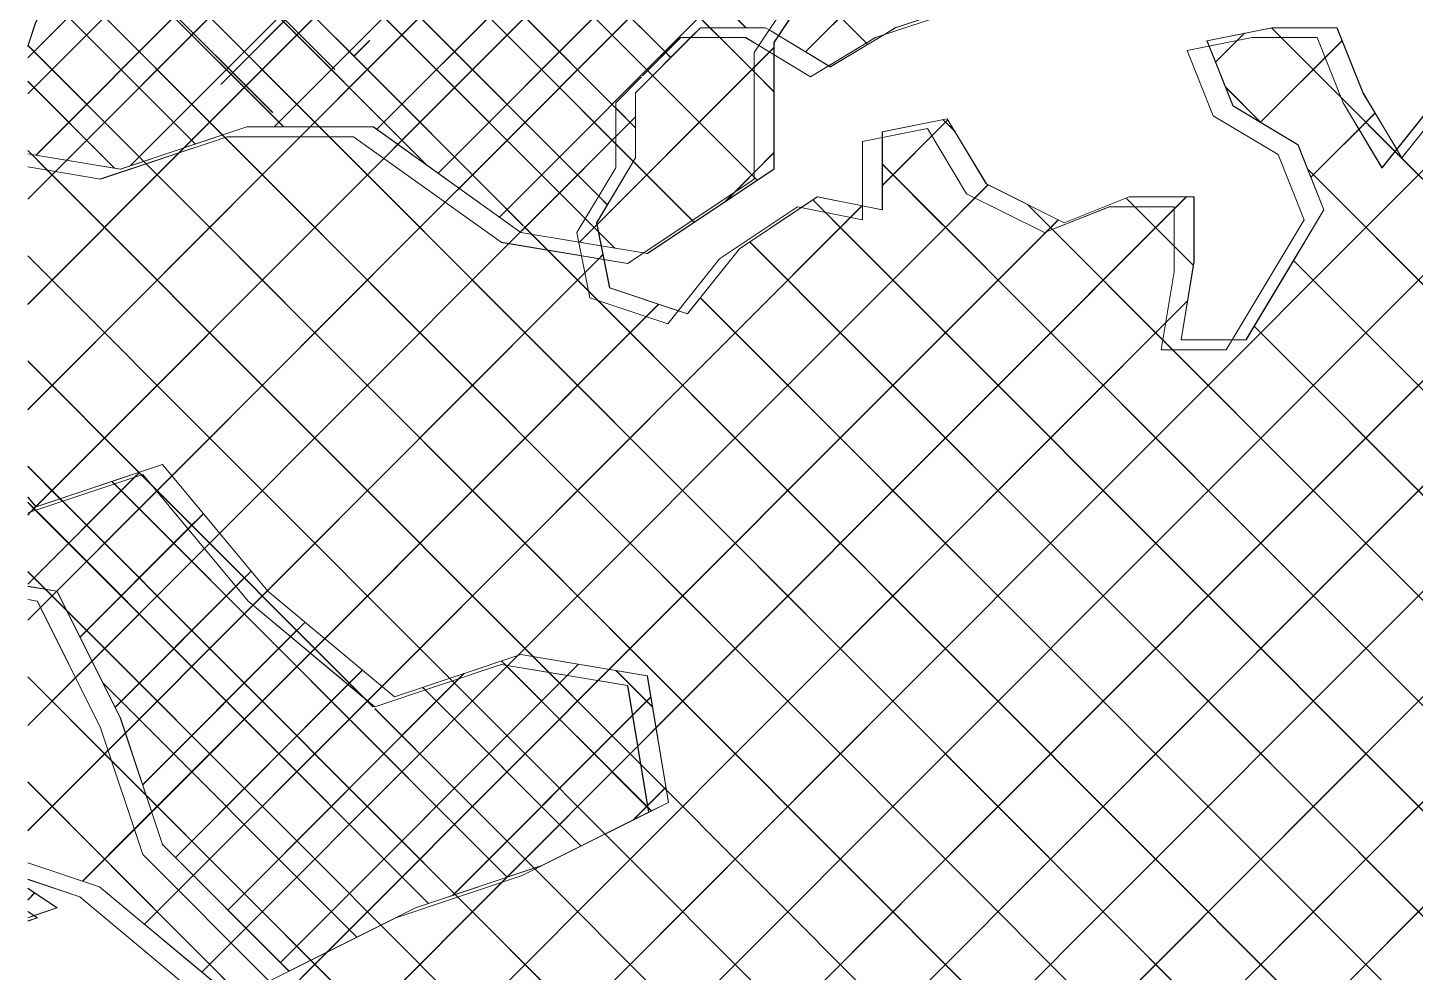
# Model space of a CAD drawing. Header units: millimetres. Extents: x -12186 to 152825, y -4386 to 9463.
# Drawn here: x 120202 to 121236, y 2885 to 3588 of the extents above; entities that cross this region are included whole.
import ezdxf

# ---------------------------------------------------------------- set-up
doc = ezdxf.new("R2010")
doc.units = ezdxf.units.MM
doc.layers.add('G-IMPT', color=8, linetype='Continuous', lineweight=5)
doc.layers.add('L-PLNT', color=71, linetype='Continuous', lineweight=5)

# ---------------------------------------------------------------- blocks, each defined once
blk = doc.blocks.new('SVA_Shades of Green Tree - Australian_Tree_based_on_Leopard_Tree_2901-1101184-Section 4')
at = {"layer": 'G-IMPT'}
for p, q in [((-38682, 3540.6), (-39237.9, 4097.4)), ((-38696.8, 3555.3), (-39237.9, 4097.3)), ((-38694.5, 3474.6), (-39237.9, 4019)), ((-38696.8, 3476.9), (-39237.9, 4018.9)), ((-39237.9, 3565.8), (-38829.7, 3974.7)), ((-39237.9, 3565.9), (-38840.1, 3964.4)), ((-38741.4, 3443.3), (-39237.9, 3940.6)), ((-38743, 3444.7), (-39237.1, 3939.7)), ((-39231.8, 3493.4), (-38782.7, 3943.3)), ((-39232, 3493.4), (-38793.1, 3933)), ((-39161.6, 3485.4), (-38749.2, 3898.4)), ((-39161.7, 3485.4), (-38761.1, 3886.6)), ((-38800.6, 3424.1), (-39237.9, 3862.1)), ((-38800.7, 3424.1), (-39237.9, 3862)), ((-39054.3, 3514.4), (-38717.9, 3851.4)), ((-39054.5, 3514.4), (-38729.8, 3839.6)), ((-38977.9, 3512.6), (-38668.7, 3822.2)), ((-38978, 3512.6), (-38678.6, 3812.4)), ((-38932.2, 3479.9), (-38616.5, 3796.1)), ((-38940.6, 3485.9), (-39237.9, 3783.7)), ((-38940.7, 3485.9), (-39237.9, 3783.6)), ((-38932.3, 3479.9), (-38626.4, 3786.3)), ((-38886.5, 3447.2), (-38564.3, 3770)), ((-38886.6, 3447.2), (-38574.2, 3760.1)), ((-39047.5, 3514.4), (-39189.5, 3656.6)), ((-39047.3, 3514.4), (-39189.4, 3656.6)), ((-39113, 3501.6), (-39220.8, 3609.6)), ((-39112.9, 3501.6), (-39220.7, 3609.6)), ((-39237.9, 3574.8), (-39231.9, 3593)), ((-38826.9, 3428.5), (-38682, 3573.6)), ((-38696.8, 3558.9), (-38682.1, 3573.6)), ((-38827, 3428.5), (-38696.8, 3558.9)), ((-39173.3, 3483.7), (-39237.9, 3548.4)), ((-39173.4, 3483.7), (-39237.9, 3548.3)), ((-38682.1, 3540.6), (-38696.8, 3555.3)), ((-39074.8, 3514.4), (-39169, 3482.9)), ((-38980.6, 3514.4), (-39074.8, 3514.4)), ((-38870.6, 3435.8), (-38980.6, 3514.4)), ((-39169, 3482.9), (-39237.9, 3494.4)), ((-38718.7, 3458.4), (-38682, 3495.2)), ((-38696.8, 3480.5), (-38682.1, 3495.2)), ((-38711.6, 3465.6), (-38696.8, 3480.5)), ((-38694.6, 3474.6), (-38696.8, 3476.9)), ((-38718.8, 3458.4), (-38711.6, 3465.6)), ((-38741.6, 3443.3), (-38743, 3444.7)), ((-38779.2, 3420.5), (-38870.6, 3435.8)), ((-39237.9, 3173.6), (-39154.7, 3257)), ((-39158.5, 3253.3), (-39154.8, 3257)), ((-39237.9, 3173.8), (-39158.5, 3253.3)), ((-39173.4, 3248.3), (-39175.2, 3250.2)), ((-38880.7, 2955.3), (-39175.1, 3250.2)), ((-38880.8, 2955.3), (-39173.4, 3248.3)), ((-38939.4, 2935.7), (-39237.9, 3234.7)), ((-39232.1, 3228.7), (-39237.9, 3234.6)), ((-38939.5, 2935.7), (-39232.1, 3228.7)), ((-39199, 3134.2), (-39107.1, 3226.2)), ((-39118.6, 3214.9), (-39107.2, 3226.2)), ((-39199.1, 3134.2), (-39118.6, 3214.9)), ((-39172.9, 3081.9), (-39071.5, 3183.5)), ((-39083, 3172.1), (-39071.6, 3183.5)), ((-39216.2, 3168.4), (-39237.9, 3172)), ((-39169, 3074), (-39216.2, 3168.4)), ((-39173, 3081.9), (-39083, 3172.1)), ((-39152.3, 3024.1), (-39031.3, 3145.3)), ((-39042.1, 3134.6), (-39031.4, 3145.3)), ((-39152.4, 3024.1), (-39042.1, 3134.6)), ((-39049.6, 2891.7), (-38827.6, 3114.1)), ((-38881.9, 3113.3), (-38885, 3116.4)), ((-38773.4, 3004.7), (-38884.9, 3116.4)), ((-38775.9, 3007.1), (-38881.9, 3113.3)), ((-38836.2, 3105.6), (-38827.7, 3114.1)), ((-39127.9, 2970.1), (-38988.6, 3109.7)), ((-39088.9, 2930.9), (-38916.7, 3103.3)), ((-39088.8, 2930.9), (-38912.9, 3107.1)), ((-39049.7, 2891.7), (-38836.2, 3105.6)), ((-38999.4, 3099), (-38988.7, 3109.7)), ((-38916.7, 3103.3), (-38913, 3107.1)), ((-38772.5, 3082.1), (-38799.8, 3109.4)), ((-38772.3, 3082.1), (-38799.6, 3109.4)), ((-38992.8, 2910.6), (-39182.1, 3100.3)), ((-38992.7, 2910.6), (-39182, 3100.3)), ((-39128, 2970.1), (-38999.4, 3099)), ((-38941.9, 3094.9), (-38943.8, 3096.8)), ((-38825.6, 2978.6), (-38943.6, 3096.8)), ((-38825.7, 2978.6), (-38941.9, 3094.9)), ((-38921.3, 2941.7), (-38773.6, 3089.7)), ((-38787.4, 3076.1), (-38773.7, 3089.7)), ((-39137.6, 2979.7), (-39169, 3074)), ((-38921.5, 2941.7), (-38787.4, 3076.1)), ((-38787, 2997.9), (-38762.4, 3022.5)), ((-38776.2, 3008.8), (-38762.6, 3022.5)), ((-38787.1, 2997.9), (-38776.2, 3008.8)), ((-38775.3, 3003.8), (-38854.9, 2964)), ((-38773.5, 3004.7), (-38775.9, 3007.1)), ((-39043.4, 2885.3), (-39137.6, 2979.7)), ((-38854.9, 2964), (-38949.1, 2932.5)), ((-39237.9, 2938.5), (-39232.8, 2943.6)), ((-39237.9, 2938.3), (-39232.7, 2943.6)), ((-39233.3, 2926.8), (-39237.9, 2925.2)), ((-38949.1, 2932.5), (-39043.4, 2885.3))]:
    blk.add_line(p, q, dxfattribs=at)
at = {"layer": 'G-IMPT', "flags": 128}
for points in [[(-39237.9, 4143.4), (-39184.7, 4143.4), (-39090.5, 4096.3), (-38902, 4096.3), (-38870.6, 4001.9), (-38776.4, 3939), (-38713.5, 3844.6), (-38619.3, 3797.5), (-38525.1, 3750.3), (-38619.3, 3671.6), (-38682.1, 3577.3), (-38682.1, 3482.9), (-38776.4, 3420), (-38779.2, 3420.5)], [(-39237.9, 4143.4), (-39184.6, 4143.4), (-39090.4, 4096.3), (-38901.9, 4096.3), (-38870.5, 4001.9), (-38776.2, 3939), (-38713.4, 3844.6), (-38619.2, 3797.5), (-38524.9, 3750.3), (-38619.2, 3671.6), (-38682, 3577.3), (-38682, 3482.9), (-38776.2, 3420), (-38870.5, 3435.8), (-38980.4, 3514.4), (-39074.7, 3514.4), (-39168.9, 3482.9), (-39237.9, 3494.4)], [(-39237.9, 3574.4), (-39231.7, 3593), (-39168.9, 3687.4), (-39237.9, 3721.9)], [(-39237.9, 3238.6), (-39231.9, 3231.3), (-39137.6, 3262.8), (-39059.1, 3168.4), (-38964.8, 3089.8), (-38870.6, 3121.2), (-38776.4, 3105.5), (-38760.7, 3011.1), (-38775.3, 3003.8)], [(-39237.9, 3238.7), (-39231.7, 3231.3), (-39137.5, 3262.8), (-39059, 3168.4), (-38964.7, 3089.8), (-38870.5, 3121.2), (-38776.2, 3105.5), (-38760.5, 3011.1), (-38854.8, 2964), (-38949, 2932.5), (-39043.3, 2885.3), (-39137.5, 2979.7), (-39168.9, 3074), (-39216, 3168.4), (-39237.9, 3172.1)], [(-39237.9, 2947.1), (-39216, 2932.5), (-39237.9, 2925.2)], [(-39237.9, 2947), (-39216.2, 2932.5), (-39233.3, 2926.8)]]:
    blk.add_lwpolyline(points, dxfattribs=at)
at = {"layer": 'L-PLNT'}
for p, q in [((-38696.8, 3569.9), (-38634, 3664.3)), ((-38634, 3664.3), (-38696.8, 3569.9)), ((-38696.8, 3475.5), (-38696.8, 3569.9)), ((-38696.8, 3569.9), (-38696.8, 3475.5)), ((-38696.8, 3569.9), (-38696.8, 3569.9)), ((-39183.7, 3475.5), (-39089.5, 3507)), ((-39089.5, 3507), (-39183.7, 3475.6)), ((-39089.5, 3507), (-38995.2, 3507)), ((-38995.3, 3507), (-39089.5, 3507)), ((-39089.5, 3507), (-39089.5, 3507)), ((-38995.3, 3507), (-38995.2, 3507)), ((-38995.2, 3507), (-38885.3, 3428.4)), ((-38885.3, 3428.4), (-38995.2, 3507)), ((-39237.9, 3484.6), (-39183.7, 3475.5)), ((-39183.8, 3475.5), (-39237.9, 3484.6)), ((-39183.8, 3475.5), (-39183.7, 3475.5)), ((-38791, 3412.6), (-38696.8, 3475.5)), ((-38696.8, 3475.5), (-38791, 3412.7)), ((-38696.8, 3475.5), (-38696.8, 3475.5)), ((-38885.3, 3428.4), (-38791, 3412.6)), ((-38885.3, 3428.4), (-38885.3, 3428.4)), ((-38791.1, 3412.6), (-38885.3, 3428.3)), ((-38791.1, 3412.6), (-38791, 3412.6)), ((-39152.3, 3255.4), (-39237.9, 3226.8)), ((-39237.9, 3226.8), (-39152.3, 3255.4)), ((-39073.8, 3161), (-39152.3, 3255.4)), ((-39152.3, 3255.4), (-39073.8, 3161)), ((-39152.3, 3255.4), (-39152.3, 3255.4)), ((-39237.9, 3162.2), (-39230.8, 3161)), ((-39230.9, 3161), (-39237.9, 3162.2)), ((-39183.8, 3066.6), (-39230.9, 3161)), ((-39230.9, 3161), (-39230.8, 3161)), ((-39230.8, 3161), (-39183.7, 3066.6)), ((-38979.5, 3082.4), (-39073.8, 3161)), ((-39073.8, 3161), (-38979.6, 3082.4)), ((-39073.8, 3161), (-39073.8, 3161)), ((-38885.3, 3113.8), (-38979.5, 3082.4)), ((-38979.5, 3082.4), (-38885.3, 3113.8)), ((-38791, 3098.1), (-38885.3, 3113.8)), ((-38885.3, 3113.8), (-38791.1, 3098.1)), ((-38885.3, 3113.8), (-38885.3, 3113.8)), ((-38791.1, 3098.1), (-38775.4, 3003.7)), ((-38791.1, 3098.1), (-38791, 3098.1)), ((-38775.3, 3003.7), (-38791, 3098.1)), ((-38979.6, 3082.4), (-38979.5, 3082.4)), ((-39152.3, 2972.3), (-39183.8, 3066.6)), ((-39183.8, 3066.6), (-39183.7, 3066.6)), ((-39183.7, 3066.6), (-39152.3, 2972.3)), ((-38869.6, 2956.6), (-38775.3, 3003.7)), ((-38775.4, 3003.7), (-38869.6, 2956.6)), ((-38775.4, 3003.7), (-38775.3, 3003.7)), ((-39152.3, 2972.3), (-39058.1, 2877.9)), ((-39058.1, 2877.9), (-39152.3, 2972.3)), ((-39152.3, 2972.3), (-39152.3, 2972.3)), ((-38963.8, 2925.1), (-38869.6, 2956.6)), ((-38869.6, 2956.6), (-38963.8, 2925.1)), ((-38869.6, 2956.6), (-38869.6, 2956.6)), ((-39230.8, 2925.1), (-39237.9, 2929.8)), ((-39237.9, 2929.8), (-39230.9, 2925.1)), ((-39237.9, 2922.7), (-39230.8, 2925.1)), ((-39230.9, 2925.1), (-39237.9, 2922.8)), ((-39230.9, 2925.1), (-39230.8, 2925.1)), ((-39058.1, 2877.9), (-38963.8, 2925.1)), ((-38963.9, 2925.1), (-39058.1, 2878)), ((-38963.9, 2925.1), (-38963.8, 2925.1))]:
    blk.add_line(p, q, dxfattribs=at)
blk = doc.blocks.new('SVA_Shades of Green Tree - Australian_Tree_based_on_Leopard_Tree_2901-V502-Section 4')
at = {"layer": 'G-IMPT'}
for p, q in [((-38702.9, 3588.3), (-39169.4, 4055.5)), ((-38702.8, 3588.3), (-39169.3, 4055.5)), ((-38758.9, 3566), (-39237.9, 4045.8)), ((-38762.7, 3569.7), (-39237.9, 4045.7)), ((-38785.1, 3513.8), (-39237.9, 3967.4)), ((-38800.8, 3529.4), (-39237.9, 3967.3)), ((-38806, 3456.4), (-39237.9, 3889)), ((-38812.6, 3462.8), (-39237.9, 3888.9)), ((-38978.9, 3563.3), (-38713, 3829.6)), ((-38978.7, 3563.3), (-38712.9, 3829.6)), ((-38957.7, 3506), (-38660.8, 3803.5)), ((-38957.6, 3506), (-38660.7, 3803.4)), ((-39009.3, 3557.2), (-39231.2, 3779.5)), ((-39009.1, 3557.2), (-39231, 3779.5)), ((-38909.4, 3476), (-38608.6, 3777.3)), ((-38909.2, 3476), (-38608.5, 3777.3)), ((-38658.5, 3570.3), (-38539.5, 3689.5)), ((-38658.6, 3570.3), (-38559.2, 3669.9)), ((-39055.5, 3525.1), (-39194.3, 3664.1)), ((-39055.4, 3525.1), (-39194.2, 3664.2)), ((-39237.9, 3539.1), (-39134.1, 3643)), ((-39237.9, 3538.9), (-39134, 3643)), ((-39013.3, 3507), (-39150.6, 3644.6)), ((-39013.2, 3507), (-39150.5, 3644.6)), ((-39094.2, 3546.1), (-38994.6, 3645.9)), ((-39094.1, 3546.1), (-38994.4, 3645.9)), ((-39217.4, 3481.2), (-39062.6, 3636.2)), ((-39217.3, 3481.1), (-39062.5, 3636.2)), ((-39091.1, 3506.5), (-39215.9, 3631.6)), ((-39091, 3506.5), (-39215.9, 3631.6)), ((-39125.3, 3495), (-38991.2, 3629.4)), ((-39125.1, 3495.1), (-38991, 3629.4)), ((-38978.9, 3550.9), (-39064.1, 3636.3)), ((-38978.7, 3550.9), (-39064, 3636.3)), ((-38613.2, 3576.8), (-38660.6, 3624.3)), ((-38612.2, 3575.9), (-38660.5, 3624.4)), ((-38428, 3252.2), (-38071.5, 3609.3)), ((-38428.2, 3252.2), (-38078.5, 3602.4)), ((-38385.7, 3216.2), (-37996.7, 3605.9)), ((-38385.6, 3216.2), (-37996.6, 3605.9)), ((-38736.8, 3588.3), (-38744.2, 3580.9)), ((-38688.5, 3588.3), (-38736.8, 3588.3)), ((-38685.7, 3586.6), (-38688.4, 3588.2)), ((-38304.1, 3580.9), (-38311.4, 3588.2)), ((-38027.1, 3303.5), (-38311.3, 3588.2)), ((-38995, 3567.1), (-38983.4, 3578.7)), ((-38994.9, 3567.1), (-38983.2, 3578.7)), ((-38641.3, 3559.9), (-38685.7, 3586.6)), ((-38353.1, 3562.6), (-38337.2, 3578.6)), ((-38353, 3562.6), (-38331.5, 3584.2)), ((-38337.2, 3578.6), (-38331.6, 3584.2)), ((-38319.5, 3517.8), (-38258.7, 3578.6)), ((-38259.6, 3536.3), (-38304.1, 3580.9)), ((-38271.5, 3566), (-38258.9, 3578.6)), ((-39149.7, 3486.9), (-39237.9, 3575.3)), ((-39149.8, 3486.9), (-39237.9, 3575.1)), ((-38759, 3566), (-38762.7, 3569.7)), ((-38330.9, 3192.7), (-37955, 3569.3)), ((-38330.8, 3192.7), (-37954.9, 3569.3)), ((-39035, 3507), (-38978.9, 3563.3)), ((-39034.9, 3507), (-38978.7, 3563.3)), ((-38319.6, 3517.8), (-38271.5, 3566)), ((-38895.5, 3467.5), (-38978.9, 3550.9)), ((-38895.4, 3467.5), (-38978.7, 3550.9)), ((-38319, 3517.5), (-38345.6, 3544.2)), ((-38319.1, 3517.5), (-38344.6, 3543.1)), ((-38219.4, 3496), (-38259.6, 3536.3)), ((-38785.2, 3513.8), (-38799.9, 3528.5)), ((-38282, 3476.9), (-38234.2, 3524.7)), ((-38276.1, 3169.2), (-37913.2, 3532.7)), ((-38276, 3169.2), (-37913.1, 3532.7)), ((-38246.3, 3512.8), (-38234.3, 3524.7)), ((-38860.8, 3446.1), (-38785.1, 3522)), ((-38799.9, 3507.3), (-38785.2, 3522)), ((-38601.2, 3470.8), (-38552.4, 3519.7)), ((-38564.5, 3507.8), (-38552.6, 3519.7)), ((-38547.1, 3510.6), (-38556.3, 3519.8)), ((-38546.9, 3510.6), (-38556.2, 3519.8)), ((-39237.9, 3303.8), (-39035, 3507)), ((-39237.9, 3303.6), (-39034.9, 3507)), ((-38657.4, 3072.1), (-39091.1, 3506.5)), ((-38657.3, 3072.1), (-39091, 3506.5)), ((-38587.8, 3080.8), (-39013.3, 3507)), ((-38587.7, 3080.8), (-39013.2, 3507)), ((-38972.8, 3490.9), (-38957.7, 3506)), ((-38972.7, 3490.9), (-38957.6, 3506)), ((-38861, 3446.1), (-38799.9, 3507.3)), ((-38601.4, 3470.8), (-38564.5, 3507.8)), ((-38282.1, 3476.9), (-38246.3, 3512.8)), ((-39223.2, 3482.1), (-39237.9, 3496.8)), ((-39223.4, 3482.2), (-39237.9, 3496.7)), ((-39237.9, 3382.1), (-39125.1, 3495.1)), ((-39237.9, 3382.2), (-39125.3, 3495)), ((-38217, 3493.6), (-38219.4, 3496)), ((-38218.1, 3497.7), (-38216.1, 3494.3)), ((-39235.8, 3227.5), (-38972.8, 3490.9)), ((-39235.6, 3227.6), (-38972.7, 3490.9)), ((-38735.7, 3072.1), (-39149.8, 3486.9)), ((-38735.6, 3072.1), (-39149.7, 3486.9)), ((-38555.9, 3440.9), (-38601.4, 3486.5)), ((-38290.8, 3175.6), (-38601.2, 3486.5)), ((-38221.3, 3145.7), (-37875.8, 3491.7)), ((-38221.2, 3145.7), (-37875.7, 3491.7)), ((-38027.2, 3303.5), (-38216.3, 3492.9)), ((-39237.9, 3460.6), (-39217.4, 3481.2)), ((-39237.9, 3460.5), (-39217.3, 3481.1)), ((-38849.8, 3107.9), (-39223.4, 3482.2)), ((-38849.6, 3107.9), (-39223.2, 3482.1)), ((-38927.1, 3458.3), (-38909.4, 3476)), ((-38927, 3458.2), (-38909.2, 3476)), ((-38043.8, 3241.7), (-38284.4, 3482.8)), ((-38043.6, 3241.7), (-38284.3, 3482.8)), ((-38868.8, 3440.7), (-38895.5, 3467.5)), ((-38868.8, 3440.8), (-38895.4, 3467.5)), ((-38806.2, 3456.4), (-38812.6, 3462.8)), ((-38637.1, 3356.5), (-38522.5, 3471.3)), ((-38532.4, 3461.5), (-38522.6, 3471.3)), ((-39142, 3243), (-38927.1, 3458.3)), ((-39141.9, 3242.9), (-38927, 3458.2)), ((-38704, 3367.9), (-38616.4, 3455.7)), ((-38644, 3450.8), (-38653.2, 3460)), ((-38531.7, 3338.5), (-38653.1, 3460)), ((-38625.1, 3447.1), (-38616.5, 3455.7)), ((-38553.1, 3440.7), (-38532.4, 3461.5)), ((-38511.5, 3325.5), (-38383.8, 3453.4)), ((-38511.4, 3325.5), (-38374.8, 3462.3)), ((-38474.6, 3438), (-38493.2, 3456.6)), ((-38178.5, 3141.5), (-38493.1, 3456.6)), ((-38413.2, 3454.9), (-38419.7, 3461.4)), ((-38369.5, 3411.2), (-38419.6, 3461.4)), ((-38383.8, 3425.5), (-38413.2, 3454.9)), ((-38383.8, 3453.4), (-38375, 3462.3)), ((-38879.6, 3427.4), (-38861, 3446.1)), ((-38879.5, 3427.4), (-38860.8, 3446.1)), ((-38633.7, 3440.4), (-38644, 3450.8)), ((-38631, 3441.2), (-38625.1, 3447.1)), ((-38570.2, 3345), (-38470.2, 3445.2)), ((-38479.6, 3436), (-38470.4, 3445.2)), ((-38851.7, 3423.6), (-38868.3, 3440.2)), ((-38850.6, 3422.6), (-38868.2, 3440.2)), ((-38704.1, 3367.9), (-38631.9, 3440.2)), ((-38637.2, 3356.5), (-38553.6, 3440.2)), ((-38531.8, 3338.5), (-38633.4, 3440.2)), ((-38570.3, 3345), (-38480.3, 3435.2)), ((-38290.9, 3175.6), (-38555.1, 3440.2)), ((-38392.3, 3355.5), (-38474.6, 3438)), ((-39106.4, 3200.2), (-38879.6, 3427.4)), ((-39106.3, 3200.2), (-38879.5, 3427.4)), ((-38820.2, 3392), (-38850.7, 3422.6)), ((-38534.1, 3105.6), (-38850.6, 3422.6)), ((-38626.2, 3354.6), (-38700.2, 3428.7)), ((-38626.1, 3354.6), (-38700.1, 3428.7)), ((-38369.6, 3411.2), (-38383.8, 3425.5)), ((-38921.7, 3101.7), (-39237.9, 3418.4)), ((-38921.8, 3101.6), (-39237.9, 3418.3)), ((-39070.1, 3158), (-38812.5, 3416.1)), ((-38823, 3405.7), (-38812.6, 3416.1)), ((-38812.5, 3416.2), (-38809.5, 3419.2)), ((-38812.4, 3416.2), (-38809.4, 3419.2)), ((-38057.6, 3177.1), (-38295, 3414.9)), ((-38057.5, 3177.1), (-38294.9, 3414.9)), ((-39070.2, 3158), (-38823, 3405.7)), ((-38813.3, 3385.1), (-38820.2, 3392)), ((-39027.4, 3122.3), (-38767.9, 3382.3)), ((-38534.3, 3105.6), (-38813.3, 3385.1)), ((-38777.2, 3373.1), (-38768, 3382.3)), ((-38720.6, 3370.7), (-38737, 3387.1)), ((-38720.5, 3370.7), (-38736.8, 3387.1)), ((-38469.7, 3288.9), (-38373.9, 3384.9)), ((-38390.1, 3368.7), (-38374, 3384.9)), ((-39027.5, 3122.4), (-38777.2, 3373.1)), ((-38753.4, 3377.4), (-38747, 3375.3)), ((-38482.6, 3132.2), (-38720.6, 3370.7)), ((-38482.4, 3132.2), (-38720.5, 3370.7)), ((-38984.8, 3086.8), (-38704.1, 3367.9)), ((-38984.7, 3086.7), (-38704, 3367.9)), ((-38469.8, 3288.9), (-38390.1, 3368.7)), ((-38118.1, 3159.3), (-38324.4, 3365.9)), ((-38118, 3159.3), (-38324.2, 3365.9)), ((-38880.3, 3113), (-38637.2, 3356.5)), ((-38880.2, 3113), (-38637.1, 3356.5)), ((-38441.6, 3169.6), (-38626.2, 3354.6)), ((-38441.4, 3169.6), (-38626.1, 3354.6)), ((-38385.1, 3348.4), (-38392.3, 3355.5)), ((-39153.2, 3255.1), (-39237.9, 3340)), ((-39153.2, 3255), (-39237.4, 3339.3)), ((-38813.2, 3101.8), (-38570.3, 3345)), ((-38813.1, 3101.8), (-38570.2, 3345)), ((-38178.6, 3141.5), (-38385.1, 3348.4)), ((-38400.5, 3206.9), (-38531.8, 3338.5)), ((-38400.4, 3206.9), (-38531.7, 3338.5)), ((-38764.5, 3072.1), (-38511.5, 3325.5)), ((-38764.4, 3072.1), (-38511.4, 3325.5)), ((-38686.2, 3072.1), (-38469.8, 3288.9)), ((-38686.1, 3072.1), (-38469.7, 3288.9)), ((-38407.8, 2802), (-37938.6, 3272)), ((-38407.7, 2802), (-37938.5, 3272)), ((-39211.9, 3235.5), (-39237.9, 3261.6)), ((-39212, 3235.4), (-39237.9, 3261.4)), ((-39145.9, 3247.7), (-39152.9, 3254.7)), ((-39146.6, 3248.5), (-39152.8, 3254.7)), ((-38986.8, 3088.4), (-39146.6, 3248.5)), ((-38987.6, 3089.1), (-39145.9, 3247.7)), ((-38607.9, 3072.1), (-38428.2, 3252.2)), ((-38607.8, 3072.1), (-38428, 3252.2)), ((-39228.5, 3156.3), (-39142, 3243)), ((-39228.5, 3156.3), (-39141.9, 3242.9)), ((-38967.4, 2990.6), (-39211.9, 3235.5)), ((-39237.9, 3225.2), (-39235.6, 3227.6)), ((-39237.9, 3225.3), (-39235.8, 3227.5)), ((-38967.6, 2990.6), (-39211.3, 3234.8)), ((-38350.3, 2781.2), (-37906, 3226.3)), ((-38350.2, 2781.2), (-37905.8, 3226.3)), ((-38565.3, 3036.4), (-38385.7, 3216.2)), ((-38565.1, 3036.4), (-38385.6, 3216.2)), ((-37885.9, 2691.4), (-38400.5, 3206.9)), ((-37885.7, 2691.4), (-38400.4, 3206.9)), ((-39202.4, 3104.1), (-39106.4, 3200.2)), ((-39202.4, 3104), (-39106.3, 3200.2)), ((-38514, 3009.3), (-38330.9, 3192.7)), ((-38513.9, 3009.3), (-38330.8, 3192.7)), ((-39016.1, 2961), (-39237.9, 3183.1)), ((-39016.2, 2961), (-39237.9, 3183)), ((-37820.8, 2704.7), (-38290.9, 3175.6)), ((-37820.7, 2704.7), (-38290.8, 3175.6)), ((-38462.7, 2982.3), (-38276.1, 3169.2)), ((-38462.6, 2982.3), (-38276, 3169.2)), ((-38053.1, 2780.6), (-38441.4, 3169.6)), ((-38053.2, 2780.6), (-38440.4, 3168.5)), ((-39237.9, 3146.9), (-39228.5, 3156.3)), ((-39237.9, 3146.8), (-39228.5, 3156.3)), ((-39178.1, 3049.9), (-39070.2, 3158)), ((-39178.1, 3049.8), (-39070.1, 3158)), ((-38421.9, 2866.3), (-38134.1, 3154.6)), ((-38421.7, 2866.3), (-38134, 3154.6)), ((-38435.9, 2930.7), (-38221.3, 3145.7)), ((-38435.8, 2930.7), (-38221.2, 3145.7)), ((-38148.3, 2797.4), (-38482.6, 3132.2)), ((-38148.2, 2797.4), (-38482.4, 3132.2)), ((-39158.6, 2991.1), (-39027.5, 3122.4)), ((-39158.5, 2991), (-39027.4, 3122.3)), ((-39056.7, 2936.3), (-38880.3, 3113)), ((-39056.5, 2936.3), (-38880.2, 3113)), ((-39175.6, 3042.3), (-39237.9, 3104.7)), ((-39237.9, 3068.5), (-39202.4, 3104.1)), ((-39237.9, 3068.4), (-39202.4, 3104)), ((-39175.5, 3042.1), (-39237.6, 3104.3)), ((-38870.2, 3049.9), (-38921.8, 3101.6)), ((-38870, 3049.9), (-38921.7, 3101.7)), ((-38856.9, 3058), (-38813.2, 3101.8)), ((-38856.7, 3058), (-38813.1, 3101.8)), ((-38814, 3072.1), (-38849.8, 3107.9)), ((-38813.9, 3072.1), (-38849.6, 3107.9)), ((-38228.3, 2799.1), (-38534.3, 3105.6)), ((-38228.2, 2799.1), (-38534.1, 3105.6)), ((-39125.7, 2945.6), (-38984.8, 3086.8)), ((-39125.6, 2945.6), (-38984.7, 3086.7)), ((-38980.8, 3082.3), (-38987.6, 3089.1)), ((-38980.7, 3082.3), (-38986.8, 3088.4)), ((-38918.7, 3020.3), (-38979.4, 3081)), ((-38918.9, 3020.3), (-38979.4, 3080.9)), ((-38519.2, 3012.1), (-38587.8, 3080.8)), ((-38519.1, 3012.1), (-38587.7, 3080.8)), ((-39237.9, 2519.5), (-38686.2, 3072.1)), ((-39237.9, 2519.4), (-38686.1, 3072.1)), ((-38781.3, 3039.3), (-38814, 3072.1)), ((-38781.3, 3039.4), (-38813.9, 3072.1)), ((-38783.5, 3053.1), (-38764.5, 3072.1)), ((-38783.5, 3052.9), (-38764.4, 3072.1)), ((-37866.5, 2201.4), (-38735.7, 3072.1)), ((-37767.5, 2102.3), (-38735.6, 3072.1)), ((-38413.4, 2827.7), (-38657.4, 3072.1)), ((-38413.3, 2827.7), (-38657.3, 3072.1)), ((-38616.5, 3063.5), (-38607.9, 3072.1)), ((-38616.4, 3063.5), (-38607.8, 3072.1)), ((-39055.7, 2623.6), (-38616.5, 3063.5)), ((-39055.6, 2623.6), (-38616.4, 3063.5)), ((-39237.9, 2990.1), (-39178.1, 3049.9)), ((-39237.9, 2989.9), (-39178.1, 3049.8)), ((-39015.3, 2899.3), (-38856.9, 3058)), ((-39015, 2899.5), (-38856.7, 3058)), ((-38885, 2951.4), (-38783.5, 3053.1)), ((-38884.8, 2951.5), (-38783.5, 3052.9)), ((-38807.8, 2987.5), (-38870.2, 3049.9)), ((-38807.7, 2987.5), (-38870, 3049.9)), ((-39064.8, 2931.3), (-39175.6, 3042.3)), ((-39064.9, 2931.3), (-39175.5, 3042.1)), ((-37975.3, 2232.1), (-38781.3, 3039.4)), ((-37981.3, 2238), (-38781.3, 3039.3)), ((-38729.1, 2872.3), (-38565.3, 3036.4)), ((-38729, 2872.3), (-38565.1, 3036.4)), ((-39113.5, 2901.6), (-39237.9, 3026.3)), ((-39113.6, 2901.6), (-39237.9, 3026.1)), ((-38860, 2961.3), (-38918.9, 3020.3)), ((-38859.9, 2961.4), (-38918.7, 3020.3)), ((-38681.2, 2841.8), (-38514, 3009.3)), ((-38681.1, 2841.8), (-38513.9, 3009.3)), ((-38435.3, 2928.1), (-38519.2, 3012.1)), ((-38435.2, 2928.1), (-38519.1, 3012.1)), ((-39197.2, 2952.5), (-39158.6, 2991.1)), ((-39197, 2952.5), (-39158.5, 2991)), ((-38917.6, 2940.5), (-38967.6, 2990.6)), ((-38917.5, 2940.6), (-38967.4, 2990.6)), ((-38629.5, 2808.9), (-38807.8, 2987.5)), ((-38629.4, 2808.9), (-38807.7, 2987.5)), ((-38633.4, 2811.3), (-38462.7, 2982.3)), ((-38633.2, 2811.3), (-38462.6, 2982.3)), ((-38974.9, 2919.6), (-39016.2, 2961)), ((-38974.8, 2919.6), (-39016.1, 2961)), ((-38765.6, 2866.7), (-38860, 2961.3)), ((-38765.5, 2866.7), (-38859.9, 2961.4)), ((-39237.9, 2597.8), (-38884.8, 2951.5)), ((-39237.9, 2597.9), (-38885, 2951.4)), ((-39151, 2920.3), (-39125.7, 2945.6)), ((-39150.9, 2920.3), (-39125.6, 2945.6)), ((-39086.5, 2906.4), (-39056.7, 2936.3)), ((-39086.5, 2906.4), (-39056.5, 2936.3)), ((-38813.5, 2836.3), (-38917.6, 2940.5)), ((-38813.3, 2836.3), (-38917.5, 2940.6)), ((-39027.1, 2893.4), (-39064.9, 2931.3)), ((-39027, 2893.5), (-39064.8, 2931.3)), ((-38585.5, 2780.8), (-38435.9, 2930.7)), ((-38585.4, 2780.8), (-38435.8, 2930.7)), ((-38296.6, 2789.1), (-38435.3, 2928.1)), ((-38296.4, 2789.1), (-38435.2, 2928.1)), ((-38847.9, 2792.3), (-38974.9, 2919.6)), ((-38847.8, 2792.3), (-38974.8, 2919.6)), ((-39108.3, 2884.6), (-39086.5, 2906.4)), ((-39108.2, 2884.6), (-39086.5, 2906.4)), ((-39237.9, 2676.2), (-39015, 2899.5)), ((-39237.9, 2676.3), (-39015.3, 2899.3)), ((-38877.5, 2665.1), (-39113.6, 2901.6)), ((-38877.4, 2665.1), (-39113.5, 2901.6)), ((-38861, 2727), (-39027.1, 2893.4)), ((-38860.8, 2727), (-39027, 2893.5))]:
    blk.add_line(p, q, dxfattribs=at)
at = {"layer": 'G-IMPT', "flags": 128}
for points in [[(-38808.6, 3415.6), (-38804.4, 3394.5), (-38746.4, 3375.1), (-38707.7, 3423.6), (-38649.6, 3462.3), (-38601.2, 3452.6), (-38601.2, 3510.8), (-38552.9, 3520.4), (-38523.8, 3472), (-38465.8, 3442.9), (-38417.4, 3462.3), (-38369, 3462.3), (-38369, 3413.9), (-38378.7, 3355.8), (-38330.3, 3355.8), (-38301.3, 3404.2), (-38272.3, 3452.6), (-38291.6, 3501.1), (-38340, 3530.1), (-38359.4, 3578.6), (-38311, 3588.3), (-38262.6, 3588.3), (-38243.2, 3539.8), (-38214.2, 3491.4), (-38175.5, 3539.8)], [(-38059.4, 3859.5), (-38107.8, 3859.5), (-38156.2, 3869.2), (-38165.8, 3917.6), (-38156.2, 3966.1), (-38204.5, 3975.8), (-38223.9, 3927.3), (-38214.2, 3878.9), (-38223.9, 3830.5), (-38282, 3801.4), (-38320.7, 3849.8), (-38330.3, 3898.3), (-38378.7, 3927.3), (-38427.1, 3956.4), (-38456.1, 3898.3), (-38407.7, 3878.9), (-38456.1, 3840.1), (-38465.8, 3791.7), (-38514.2, 3753), (-38552.9, 3656.1), (-38533.5, 3607.6), (-38591.6, 3588.3), (-38639.9, 3559.2), (-38685.6, 3586.7)], [(-38215.6, 3493.4), (-38214.3, 3491.4), (-38175.6, 3539.8), (-38175.6, 3588.3), (-38184.4, 3631.9)], [(-38549.2, 3602.4), (-38591.7, 3588.3), (-38601, 3582.6)], [(-38685.6, 3586.7), (-38688.3, 3588.3), (-38736.7, 3588.3), (-38785.1, 3539.8), (-38785.1, 3491.4), (-38814.1, 3442.9), (-38808.6, 3415.6)], [(-38357.8, 3574.4), (-38359.5, 3578.6), (-38311.1, 3588.3), (-38262.7, 3588.3), (-38243.4, 3539.8), (-38218.1, 3497.7)], [(-38744.2, 3580.9), (-38785.2, 3539.8), (-38785.2, 3491.4), (-38814.2, 3442.9), (-38808.8, 3415.6)], [(-38601, 3582.6), (-38640.1, 3559.2), (-38641.3, 3559.9)], [(-38340.7, 3355.8), (-38330.5, 3355.8), (-38301.4, 3404.2), (-38272.4, 3452.6), (-38291.8, 3501.1), (-38340.1, 3530.1), (-38357.8, 3574.4)], [(-38601.4, 3506.3), (-38601.4, 3510.8), (-38553, 3520.4), (-38524, 3472), (-38465.9, 3442.9), (-38417.5, 3462.3), (-38369.2, 3462.3), (-38369.2, 3413.9), (-38378.8, 3355.8), (-38340.7, 3355.8)], [(-38616.1, 3455.6), (-38601.4, 3452.6), (-38601.4, 3506.3)], [(-38745.9, 3375.9), (-38707.8, 3423.6), (-38661.7, 3454.4)], [(-38661.7, 3454.4), (-38649.8, 3462.3), (-38616.1, 3455.6)], [(-38808.8, 3415.6), (-38804.6, 3394.5), (-38753.4, 3377.4)], [(-39102.8, 2865.4), (-39090.3, 2869.6), (-39184.5, 2948.2), (-39237.9, 2966.1)], [(-39237.9, 2829.2), (-39184.4, 2838.1), (-39090.2, 2869.6), (-39184.4, 2948.2), (-39237.9, 2966.1)]]:
    blk.add_lwpolyline(points, dxfattribs=at)
at = {"layer": 'L-PLNT'}
for p, q in [((-38606.4, 3580.9), (-38548.3, 3600.2)), ((-38548.4, 3600.2), (-38606.4, 3580.9)), ((-38780, 3552.4), (-38751.5, 3580.9)), ((-38751.6, 3580.9), (-38780, 3552.4)), ((-38751.6, 3580.9), (-38751.5, 3580.9)), ((-38751.5, 3580.9), (-38703.1, 3580.9)), ((-38703.2, 3580.9), (-38751.5, 3580.9)), ((-38703.2, 3580.9), (-38703.1, 3580.9)), ((-38703.1, 3580.9), (-38693.4, 3575)), ((-38693.4, 3575), (-38703.1, 3580.8)), ((-38654.8, 3551.8), (-38606.4, 3580.9)), ((-38606.4, 3580.9), (-38654.8, 3551.8)), ((-38606.4, 3580.9), (-38606.4, 3580.9)), ((-38325.8, 3580.9), (-38374.2, 3571.2)), ((-38374.2, 3571.2), (-38325.8, 3580.9)), ((-38277.4, 3580.9), (-38325.8, 3580.9)), ((-38325.8, 3580.9), (-38277.4, 3580.9)), ((-38325.8, 3580.9), (-38325.8, 3580.9)), ((-38258.1, 3532.4), (-38277.4, 3580.9)), ((-38277.4, 3580.9), (-38258.1, 3532.4)), ((-38277.4, 3580.9), (-38277.4, 3580.9)), ((-38693.4, 3575), (-38654.8, 3551.8)), ((-38654.8, 3551.8), (-38693.4, 3575)), ((-38374.2, 3571.2), (-38354.8, 3522.7)), ((-38354.9, 3522.7), (-38374.2, 3571.2)), ((-38374.2, 3571.2), (-38374.2, 3571.2)), ((-38799.9, 3532.4), (-38780.7, 3551.7)), ((-38780.7, 3551.7), (-38799.9, 3532.4)), ((-38654.8, 3551.8), (-38654.8, 3551.8)), ((-38799.9, 3484), (-38799.9, 3532.4)), ((-38799.9, 3532.4), (-38799.9, 3484)), ((-38799.9, 3532.4), (-38799.9, 3532.4)), ((-38229, 3484), (-38258.1, 3532.4)), ((-38258.1, 3532.4), (-38229.1, 3484)), ((-38258.1, 3532.4), (-38258.1, 3532.4)), ((-38229.1, 3484), (-38190.4, 3532.4)), ((-38190.3, 3532.4), (-38229, 3484)), ((-38354.9, 3522.7), (-38354.8, 3522.7)), ((-38354.8, 3522.7), (-38306.4, 3493.7)), ((-38306.5, 3493.7), (-38354.8, 3522.7)), ((-38567.7, 3513.1), (-38616.1, 3503.4)), ((-38616.1, 3503.4), (-38567.7, 3513.1)), ((-38538.6, 3464.6), (-38567.7, 3513.1)), ((-38567.7, 3513.1), (-38538.7, 3464.6)), ((-38567.7, 3513.1), (-38567.7, 3513.1)), ((-38616.1, 3503.4), (-38616.1, 3445.2)), ((-38616.1, 3445.2), (-38616.1, 3503.4)), ((-38616.1, 3503.4), (-38616.1, 3503.4)), ((-38799.9, 3484), (-38829, 3435.6)), ((-38828.9, 3435.6), (-38799.9, 3484)), ((-38799.9, 3484), (-38799.9, 3484)), ((-38287.1, 3445.2), (-38306.5, 3493.7)), ((-38306.5, 3493.7), (-38306.4, 3493.7)), ((-38306.4, 3493.7), (-38287.1, 3445.2)), ((-38229.1, 3484), (-38229, 3484)), ((-38538.7, 3464.6), (-38538.6, 3464.6)), ((-38480.6, 3435.6), (-38538.6, 3464.6)), ((-38538.6, 3464.6), (-38480.6, 3435.6)), ((-38664.4, 3454.9), (-38722.5, 3416.2)), ((-38722.5, 3416.2), (-38664.5, 3454.9)), ((-38664.5, 3454.9), (-38664.4, 3454.9)), ((-38616.1, 3445.2), (-38664.4, 3454.9)), ((-38664.4, 3454.9), (-38616.1, 3445.2)), ((-38432.2, 3454.9), (-38480.6, 3435.6)), ((-38480.6, 3435.6), (-38432.3, 3454.9)), ((-38432.3, 3454.9), (-38432.2, 3454.9)), ((-38383.8, 3454.9), (-38432.2, 3454.9)), ((-38432.2, 3454.9), (-38383.9, 3454.9)), ((-38383.9, 3454.9), (-38383.9, 3406.5)), ((-38383.9, 3454.9), (-38383.8, 3454.9)), ((-38383.8, 3406.5), (-38383.8, 3454.9)), ((-38616.1, 3445.2), (-38616.1, 3445.2)), ((-38316.2, 3396.8), (-38287.1, 3445.2)), ((-38287.1, 3445.2), (-38316.1, 3396.8)), ((-38287.1, 3445.2), (-38287.1, 3445.2)), ((-38829, 3435.6), (-38825.5, 3418.4)), ((-38829, 3435.6), (-38828.9, 3435.6)), ((-38825.5, 3418.4), (-38828.9, 3435.6)), ((-38480.6, 3435.6), (-38480.6, 3435.6)), ((-38819.2, 3387.1), (-38825.5, 3418.4)), ((-38825.5, 3418.4), (-38819.3, 3387.1)), ((-38722.5, 3416.2), (-38761.2, 3367.7)), ((-38761.2, 3367.7), (-38722.5, 3416.2)), ((-38722.5, 3416.2), (-38722.5, 3416.2)), ((-38383.9, 3406.5), (-38393.6, 3348.4)), ((-38393.5, 3348.4), (-38383.8, 3406.5)), ((-38383.9, 3406.5), (-38383.8, 3406.5)), ((-38345.2, 3348.4), (-38316.2, 3396.8)), ((-38316.1, 3396.8), (-38345.1, 3348.4)), ((-38819.2, 3387.1), (-38819.3, 3387.1)), ((-38761.2, 3367.7), (-38819.2, 3387.1)), ((-38819.2, 3387.1), (-38761.2, 3367.7)), ((-38761.2, 3367.7), (-38761.2, 3367.7)), ((-38393.6, 3348.4), (-38393.5, 3348.4)), ((-38345.1, 3348.4), (-38393.5, 3348.4)), ((-38393.5, 3348.4), (-38345.2, 3348.4)), ((-38345.2, 3348.4), (-38345.1, 3348.4)), ((-39237.9, 2953.8), (-39199.2, 2940.8)), ((-39199.2, 2940.8), (-39237.9, 2953.7)), ((-39199.2, 2940.8), (-39137, 2888.9)), ((-39137, 2888.9), (-39199.2, 2940.8)), ((-39199.2, 2940.8), (-39199.2, 2940.8)), ((-39137, 2888.9), (-39105, 2862.2)), ((-39105, 2862.2), (-39137, 2888.9))]:
    blk.add_line(p, q, dxfattribs=at)

msp = doc.modelspace()

# ---------------------------------------------------------------- block references
at = {"layer": 'L-PLNT'}
for name in ['SVA_Shades of Green Tree - Australian_Tree_based_on_Leopard_Tree_2901-V502-Section 4', 'SVA_Shades of Green Tree - Australian_Tree_based_on_Leopard_Tree_2901-1101184-Section 4']:
    msp.add_blockref(name, (159440.3, 0), dxfattribs=at)

doc.saveas('drawing.dxf')
